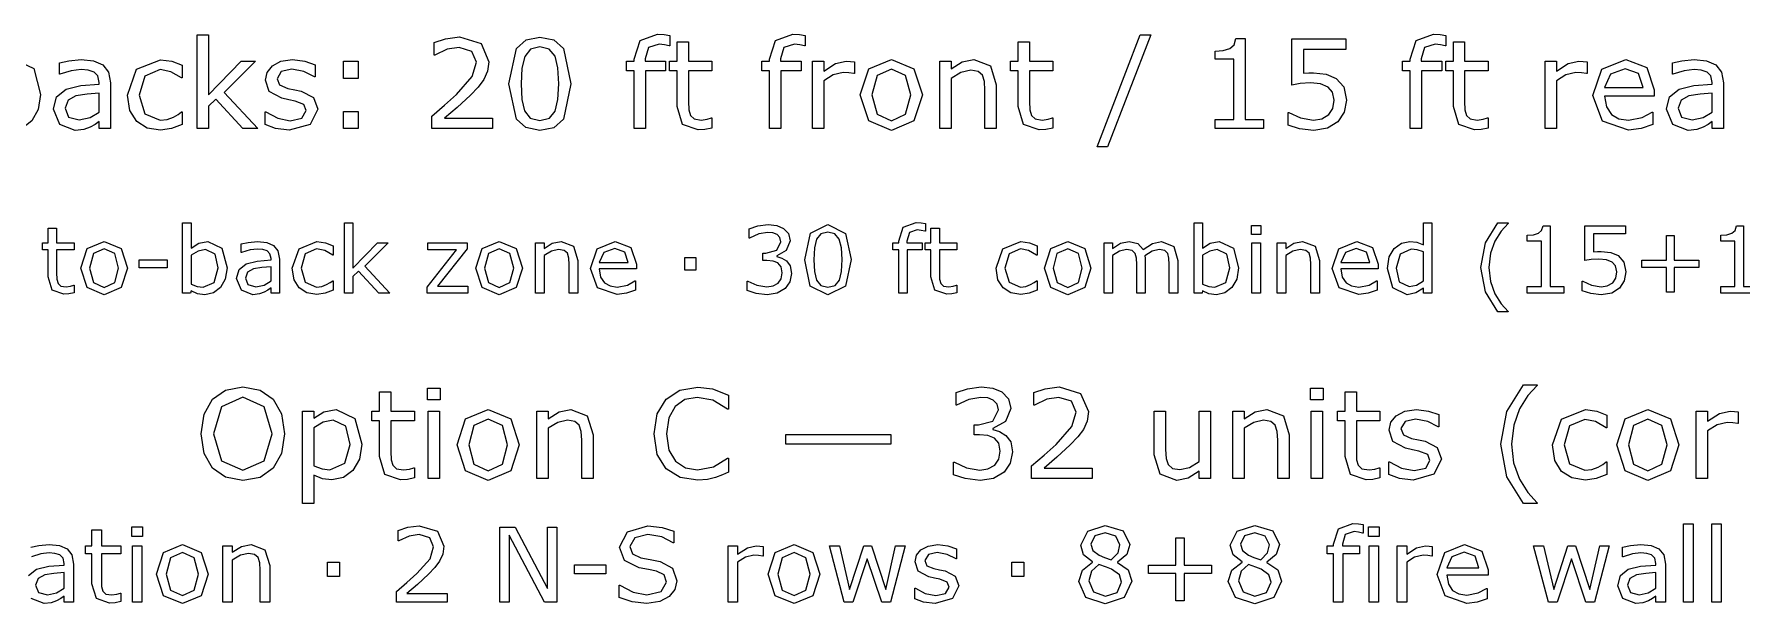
# Model space of a CAD drawing. Header units: inches. Extents: x -33163 to 19162, y -8858 to 30669.
# Drawn here: x 7212 to 8765, y 30000 to 30518 of the extents above; entities that cross this region are included whole.
import ezdxf

# ---------------------------------------------------------------- set-up
doc = ezdxf.new("R2010")
doc.units = ezdxf.units.IN
doc.layers.add('Layer 1', color=7, linetype='Continuous')
doc.layers.add('SOLID-2', color=253, linetype='Continuous')

# ---------------------------------------------------------------- blocks, each defined once
blk = doc.blocks.new('A$C0f725650')
at = {"layer": 'Layer 1', "color": 7}
for points in [[(112.306181, 290.861983), (112.24417, 290.47131), (112.07984, 290.179855), (111.837993, 289.99537), (111.54809, 289.934909), (111.29074, 289.970566), (111.0737, 290.063583), (111.055097, 289.982968), (110.782246, 289.982968), (110.782246, 292.395221), (111.0737, 292.395221), (111.0737, 291.533259), (111.33415, 291.69759), (111.644207, 291.762702), (112.127899, 291.527058), (112.306181, 290.861983), (112.306181, 290.861983)], [(117.89343, 289.982968), (117.508959, 289.982968), (116.814429, 290.74106), (116.625292, 290.561227), (116.625292, 289.982968), (116.333838, 289.982968), (116.333838, 292.395221), (116.625292, 292.395221), (116.625292, 290.84803), (117.4671, 291.714643), (117.834521, 291.714643), (117.029919, 290.914693), (117.89343, 289.982968)], [(123.938014, 289.982968), (122.375321, 289.982968), (122.375321, 290.306979), (122.700882, 290.586031), (123.00629, 290.863533), (123.414018, 291.320869), (123.524087, 291.688288), (123.404715, 291.968891), (123.074502, 292.07121), (122.769097, 292.021601), (122.448187, 291.869672), (122.432682, 291.869672), (122.432682, 292.195233), (122.725687, 292.294452), (123.082255, 292.33941), (123.63881, 292.167328), (123.840346, 291.703791), (123.806241, 291.457295), (123.708573, 291.241804), (123.565944, 291.052669), (123.369057, 290.84648), (123.026444, 290.530221), (122.696233, 290.248068), (123.938014, 290.248068), (123.938014, 289.982968)], [(125.953393, 291.137935), (125.758057, 290.224813), (125.510398, 290.007385), (125.154993, 289.934909), (124.795326, 290.008548), (124.54728, 290.229464), (124.356595, 291.134834), (124.550381, 292.043305), (124.798427, 292.264221), (125.154993, 292.33786), (125.514274, 292.263059), (125.761158, 292.038654), (125.953393, 291.137935), (125.953393, 291.137935)], [(128.497422, 292.113068), (128.481917, 292.113068), (128.356344, 292.140973), (128.219919, 292.156476), (127.947068, 292.07276), (127.863351, 291.773554), (127.863351, 291.714643), (128.388901, 291.714643), (128.388901, 291.469697), (127.872654, 291.469697), (127.872654, 289.982968), (127.5812, 289.982968), (127.5812, 291.469697), (127.384313, 291.469697), (127.384313, 291.714643), (127.5812, 291.714643), (127.5812, 291.772004), (127.734677, 292.244843), (128.178062, 292.410724), (128.353243, 292.401422), (128.497422, 292.379718), (128.497422, 292.113068)], [(129.581075, 289.998471), (129.40124, 289.962814), (129.229158, 289.948863), (128.826082, 290.091489), (128.688107, 290.548825), (128.688107, 291.469697), (128.49122, 291.469697), (128.49122, 291.714643), (128.688107, 291.714643), (128.688107, 292.212286), (128.979561, 292.212286), (128.979561, 291.714643), (129.581075, 291.714643), (129.581075, 291.469697), (128.979561, 291.469697), (128.979561, 290.680599), (128.985752, 290.466659), (129.02916, 290.324032), (129.122177, 290.232565), (129.305112, 290.20466), (129.45394, 290.224813), (129.565562, 290.26047), (129.581067, 290.26047), (129.581075, 289.998471)], [(131.980924, 292.113068), (131.96542, 292.113068), (131.839846, 292.140973), (131.703419, 292.156476), (131.430568, 292.07276), (131.346854, 291.773554), (131.346854, 291.714643), (131.872403, 291.714643), (131.872403, 291.469697), (131.356154, 291.469697), (131.356154, 289.982968), (131.0647, 289.982968), (131.0647, 291.469697), (130.867813, 291.469697), (130.867813, 291.714643), (131.0647, 291.714643), (131.0647, 291.772004), (131.218179, 292.244843), (131.661562, 292.410724), (131.836745, 292.401422), (131.980922, 292.379718), (131.980924, 292.113068)], [(138.355721, 289.99847), (138.175887, 289.962813), (138.003805, 289.948862), (137.600731, 290.091488), (137.462753, 290.548824), (137.462753, 291.469697), (137.265867, 291.469697), (137.265867, 291.714643), (137.462753, 291.714643), (137.462753, 292.212286), (137.754208, 292.212286), (137.754208, 291.714643), (138.355721, 291.714643), (138.355721, 291.469697), (137.754208, 291.469697), (137.754208, 290.680599), (137.760399, 290.466659), (137.803806, 290.324032), (137.896826, 290.232565), (138.079758, 290.20466), (138.228586, 290.224813), (138.340209, 290.26047), (138.355713, 290.26047), (138.355721, 289.99847)], [(140.870294, 292.395221), (139.758736, 289.51168), (139.490533, 289.51168), (140.597443, 292.395221), (140.870294, 292.395221)], [(143.77554, 289.982968), (142.526004, 289.982968), (142.526004, 290.218612), (143.006595, 290.218612), (143.006595, 291.765803), (142.526004, 291.765803), (142.526004, 291.976642), (142.735295, 291.992145), (142.904276, 292.040204), (143.015896, 292.137873), (143.063954, 292.299103), (143.304251, 292.299103), (143.304251, 290.218612), (143.77554, 290.218612), (143.77554, 289.982968)], [(145.90719, 290.716256), (145.848278, 290.407748), (145.687049, 290.159701), (145.420397, 289.99227), (145.063831, 289.934909), (144.699511, 289.975217), (144.403406, 290.069784), (144.403406, 290.396896), (144.425102, 290.396896), (144.722758, 290.25892), (145.057619, 290.203109), (145.270008, 290.234115), (145.454494, 290.342636), (145.556813, 290.502316), (145.592468, 290.717806), (145.550611, 290.919344), (145.437441, 291.051119), (145.240554, 291.133284), (144.983205, 291.158089), (144.719657, 291.139485), (144.502614, 291.102278), (144.502614, 292.291351), (145.891675, 292.291351), (145.891675, 292.02005), (144.80182, 292.02005), (144.80182, 291.406135), (144.938247, 291.415437), (145.05917, 291.418537), (145.387832, 291.385981), (145.646729, 291.27436), (145.838967, 291.054219), (145.907179, 290.716256), (145.90719, 290.716256)], [(148.466721, 292.113068), (148.451216, 292.113068), (148.325642, 292.140973), (148.189218, 292.156476), (147.916367, 292.07276), (147.83265, 291.773554), (147.83265, 291.714643), (148.358199, 291.714643), (148.358199, 291.469697), (147.841953, 291.469697), (147.841953, 289.982968), (147.550499, 289.982968), (147.550499, 291.469697), (147.353609, 291.469697), (147.353609, 291.714643), (147.550499, 291.714643), (147.550499, 291.772004), (147.703976, 292.244843), (148.147358, 292.410724), (148.322542, 292.401422), (148.466721, 292.379718), (148.466721, 292.113068)], [(149.550373, 289.998471), (149.370539, 289.962814), (149.198457, 289.948863), (148.79538, 290.091489), (148.657406, 290.548825), (148.657406, 291.469697), (148.460519, 291.469697), (148.460519, 291.714643), (148.657406, 291.714643), (148.657406, 292.212286), (148.94886, 292.212286), (148.94886, 291.714643), (149.550373, 291.714643), (149.550373, 291.469697), (148.94886, 291.469697), (148.94886, 290.680599), (148.955051, 290.466659), (148.998458, 290.324032), (149.091475, 290.232565), (149.274411, 290.20466), (149.423239, 290.224813), (149.534861, 290.26047), (149.550365, 290.26047), (149.550373, 289.998471)], [(125.545668, 290.434103), (125.618531, 290.728658), (125.638693, 291.137935), (125.618531, 291.547212), (125.544117, 291.841767), (125.39529, 292.021601), (125.154993, 292.082062), (124.913148, 292.021601), (124.762769, 291.838666), (124.689906, 291.53946), (124.671306, 291.134834), (124.688371, 290.730208), (124.761235, 290.438753), (124.905411, 290.254269), (125.155008, 290.190707), (125.396856, 290.251168), (125.545684, 290.434103), (125.545668, 290.434103)], [(114.10607, 289.982968), (113.816166, 289.982968), (113.816166, 290.167453), (113.710746, 290.093039), (113.583622, 290.018625), (113.416191, 289.959714), (113.1945, 289.934909), (112.797625, 290.089938), (112.634843, 290.485262), (112.71856, 290.803072), (112.960404, 290.995308), (113.340227, 291.089876), (113.816166, 291.127083), (113.816166, 291.172041), (113.780509, 291.336372), (113.68129, 291.438691), (113.532462, 291.48675), (113.351077, 291.499153), (113.095281, 291.468147), (112.803824, 291.38133), (112.78832, 291.38133), (112.78832, 291.677436), (113.034816, 291.728596), (113.352625, 291.756501), (113.670434, 291.725495), (113.90608, 291.623176), (114.054908, 291.438691), (114.106067, 291.158089), (114.10607, 289.982968)], [(115.947816, 290.091488), (115.670314, 289.982968), (115.392811, 289.944211), (115.048647, 289.998471), (114.780447, 290.165902), (114.605264, 290.448055), (114.543251, 290.84648), (114.775796, 291.513105), (115.392811, 291.754951), (115.684265, 291.713093), (115.947816, 291.610774), (115.947816, 291.286763), (115.932312, 291.286763), (115.65636, 291.446443), (115.380408, 291.502253), (114.988184, 291.334822), (114.845558, 290.84648), (114.985084, 290.36434), (115.380408, 290.196908), (115.560242, 290.220162), (115.724574, 290.280624), (115.843946, 290.348837), (115.932312, 290.412399), (115.947816, 290.412399), (115.947816, 290.091488)], [(119.437521, 290.482162), (119.240634, 290.093039), (118.705782, 289.94111), (118.352318, 289.986069), (118.084115, 290.086837), (118.084115, 290.413949), (118.09962, 290.413949), (118.406576, 290.248068), (118.730587, 290.187606), (119.031343, 290.249618), (119.139865, 290.444955), (119.080953, 290.599984), (118.85461, 290.689901), (118.691831, 290.722457), (118.510446, 290.762764), (118.186435, 290.939497), (118.091867, 291.227852), (118.135275, 291.42939), (118.270151, 291.598371), (118.490292, 291.713093), (118.791049, 291.756501), (119.104207, 291.717744), (119.369309, 291.626276), (119.369309, 291.314668), (119.353804, 291.314668), (119.082503, 291.452644), (118.769345, 291.510005), (118.499595, 291.447993), (118.389523, 291.266609), (118.456185, 291.105379), (118.667026, 291.017012), (118.84686, 290.979805), (119.014291, 290.945699), (119.327449, 290.786019), (119.437521, 290.482162), (119.437521, 290.482162)], [(120.474665, 291.27281), (120.104145, 291.27281), (120.104145, 291.714643), (120.474665, 291.714643), (120.474665, 291.27281)], [(133.245962, 291.396833), (133.230457, 291.396833), (133.103333, 291.418537), (132.959157, 291.426289), (132.698706, 291.365828), (132.456862, 291.212349), (132.456862, 289.982968), (132.165408, 289.982968), (132.165408, 291.714643), (132.456862, 291.714643), (132.456862, 291.458845), (132.76227, 291.655732), (133.033571, 291.714643), (133.14364, 291.709992), (133.245959, 291.69604), (133.245962, 291.396833)], [(134.996242, 290.84803), (134.779199, 290.179855), (134.197842, 289.934909), (133.61338, 290.179855), (133.397891, 290.84803), (133.61338, 291.516206), (134.197842, 291.762702), (134.779199, 291.516206), (134.996242, 290.84803), (134.996242, 290.84803)], [(134.695485, 290.84803), (134.56371, 291.347224), (134.197842, 291.511555), (133.828873, 291.347224), (133.698648, 290.84803), (133.830423, 290.353488), (134.197842, 290.186056), (134.562159, 290.351937), (134.695485, 290.84803), (134.695485, 290.84803)], [(136.895347, 289.982968), (136.603893, 289.982968), (136.603893, 290.968953), (136.58995, 291.192195), (136.538779, 291.356526), (136.42716, 291.452644), (136.238025, 291.4852), (135.988428, 291.426289), (135.738831, 291.275911), (135.738831, 289.982968), (135.447374, 289.982968), (135.447374, 291.714643), (135.738831, 291.714643), (135.738831, 291.522407), (136.020982, 291.69914), (136.320189, 291.762702), (136.74807, 291.59372), (136.895347, 291.106929), (136.895347, 289.982968)], [(152.099051, 291.396833), (152.083547, 291.396833), (151.956422, 291.418537), (151.812246, 291.426289), (151.551796, 291.365828), (151.309951, 291.212349), (151.309951, 289.982968), (151.018497, 289.982968), (151.018497, 291.714643), (151.309951, 291.714643), (151.309951, 291.458845), (151.615359, 291.655732), (151.88666, 291.714643), (151.996729, 291.709992), (152.099048, 291.69604), (152.099051, 291.396833)], [(153.822976, 290.818575), (152.547085, 290.818575), (152.595144, 290.539523), (152.72692, 290.345736), (152.917605, 290.234115), (153.16255, 290.196908), (153.517568, 290.266671), (153.773367, 290.406197), (153.788871, 290.406197), (153.788871, 290.088388), (153.488115, 289.984518), (153.165654, 289.94266), (152.492827, 290.175204), (152.250983, 290.838729), (152.481977, 291.513105), (153.09279, 291.762702), (153.632291, 291.558064), (153.822979, 290.976704), (153.822976, 290.818575)], [(153.539272, 291.041817), (153.423001, 291.396833), (153.077286, 291.522407), (152.703666, 291.384431), (152.547085, 291.041817), (153.539272, 291.041817)], [(155.610462, 289.982968), (155.320556, 289.982968), (155.320556, 290.167453), (155.215138, 290.093039), (155.088014, 290.018625), (154.92058, 289.959714), (154.698889, 289.934909), (154.302014, 290.089938), (154.139235, 290.485262), (154.222951, 290.803072), (154.464796, 290.995308), (154.844616, 291.089876), (155.320556, 291.127083), (155.320556, 291.172041), (155.2849, 291.336372), (155.185682, 291.438691), (155.036854, 291.48675), (154.855469, 291.499153), (154.59967, 291.468147), (154.308216, 291.38133), (154.292711, 291.38133), (154.292711, 291.677436), (154.539208, 291.728596), (154.857017, 291.756501), (155.174826, 291.725495), (155.410471, 291.623176), (155.559299, 291.438691), (155.610459, 291.158089), (155.610462, 289.982968)], [(113.816166, 290.409298), (113.816166, 290.891439), (113.501456, 290.868184), (113.216203, 290.823226), (113.013115, 290.711605), (112.9356, 290.505416), (113.025516, 290.280624), (113.299917, 290.20621), (113.580521, 290.265121), (113.816166, 290.409298), (113.816166, 290.409298)], [(155.320556, 290.409298), (155.320556, 290.891439), (155.005847, 290.868184), (154.720592, 290.823226), (154.517506, 290.711605), (154.439992, 290.505416), (154.529907, 290.280624), (154.804309, 290.20621), (155.084913, 290.265121), (155.320556, 290.409298), (155.320556, 290.409298)], [(120.474665, 289.982968), (120.104145, 289.982968), (120.104145, 290.424801), (120.474665, 290.424801), (120.474665, 289.982968)], [(113.169436, 285.761267), (113.034559, 285.734525), (112.905498, 285.72406), (112.603191, 285.83103), (112.49971, 286.174032), (112.49971, 286.864687), (112.352043, 286.864687), (112.352043, 287.048396), (112.49971, 287.048396), (112.49971, 287.421629), (112.7183, 287.421629), (112.7183, 287.048396), (113.169436, 287.048396), (113.169436, 286.864687), (112.7183, 286.864687), (112.7183, 286.272863), (112.722957, 286.112408), (112.755514, 286.005438), (112.825277, 285.936838), (112.962476, 285.91591), (113.074098, 285.931025), (113.157812, 285.957768), (113.169428, 285.957768), (113.169436, 285.761267)], [(117.102912, 286.408901), (117.056403, 286.115896), (116.933155, 285.897305), (116.75177, 285.758941), (116.534341, 285.713596), (116.341331, 285.740338), (116.178551, 285.810101), (116.164597, 285.74964), (115.959958, 285.74964), (115.959958, 287.55883), (116.178551, 287.55883), (116.178551, 286.912358), (116.373888, 287.035607), (116.60643, 287.084441), (116.969199, 286.907707), (117.102912, 286.408901), (117.102912, 286.408901)], [(121.293348, 285.74964), (121.004995, 285.74964), (120.484097, 286.318209), (120.342244, 286.183334), (120.342244, 285.74964), (120.123653, 285.74964), (120.123653, 287.55883), (120.342244, 287.55883), (120.342244, 286.398437), (120.9736, 287.048396), (121.249165, 287.048396), (120.645715, 286.448434), (121.293348, 285.74964)], [(131.500852, 286.583309), (131.592707, 286.457736), (131.628751, 286.262399), (131.58573, 286.04497), (131.464808, 285.872888), (131.259007, 285.751965), (131.000883, 285.713596), (130.717178, 285.748477), (130.488123, 285.822891), (130.488123, 286.065899), (130.505559, 286.065899), (130.738104, 285.957767), (130.996226, 285.914746), (131.152031, 285.939164), (131.285743, 286.011253), (131.364809, 286.124036), (131.39155, 286.279841), (131.361321, 286.433319), (131.27993, 286.529825), (131.153192, 286.578659), (130.992739, 286.592611), (130.888093, 286.592611), (130.888093, 286.785622), (130.969484, 286.785622), (131.250861, 286.858873), (131.35667, 287.075139), (131.329926, 287.184434), (131.255512, 287.262336), (131.148544, 287.304194), (131.01948, 287.315823), (130.784612, 287.27629), (130.549742, 287.164669), (130.538127, 287.164669), (130.538127, 287.407677), (130.757879, 287.482091), (131.025306, 287.516973), (131.248548, 287.493719), (131.422956, 287.419305), (131.549691, 287.284429), (131.592712, 287.099557), (131.490393, 286.847247), (131.250871, 286.712372), (131.250871, 286.696095), (131.378771, 286.656563), (131.500857, 286.583311), (131.500852, 286.583309)], [(133.164701, 286.615865), (133.018198, 285.931024), (132.565902, 285.713596), (132.110115, 285.934512), (131.967103, 286.61354), (132.112441, 287.294893), (132.565902, 287.515809), (133.020524, 287.291404), (133.164701, 286.615865), (133.164701, 286.615865)], [(135.072722, 287.347215), (135.061107, 287.347215), (134.966929, 287.368143), (134.864609, 287.379772), (134.65997, 287.316985), (134.597185, 287.09258), (134.597185, 287.048397), (134.991345, 287.048397), (134.991345, 286.864687), (134.604159, 286.864687), (134.604159, 285.74964), (134.385569, 285.74964), (134.385569, 286.864687), (134.237905, 286.864687), (134.237905, 287.048396), (134.385569, 287.048396), (134.385569, 287.091417), (134.500678, 287.446046), (134.833216, 287.570457), (134.964603, 287.56348), (135.072736, 287.547203), (135.072722, 287.347215)], [(135.885463, 285.761267), (135.750587, 285.734525), (135.621526, 285.72406), (135.319218, 285.83103), (135.215737, 286.174032), (135.215737, 286.864687), (135.068071, 286.864687), (135.068071, 287.048396), (135.215737, 287.048396), (135.215737, 287.421629), (135.434328, 287.421629), (135.434328, 287.048396), (135.885463, 287.048396), (135.885463, 286.864687), (135.434328, 286.864687), (135.434328, 286.272863), (135.438985, 286.112408), (135.471539, 286.005438), (135.541304, 285.936838), (135.678504, 285.91591), (135.790123, 285.931025), (135.87384, 285.957768), (135.885455, 285.957768), (135.885463, 285.761267)], [(143.131524, 286.408901), (143.085013, 286.115896), (142.961765, 285.897305), (142.780382, 285.758942), (142.562953, 285.713596), (142.369943, 285.740338), (142.207161, 285.810101), (142.193209, 285.74964), (141.98857, 285.74964), (141.98857, 287.55883), (142.207161, 287.55883), (142.207161, 286.912358), (142.402497, 287.035607), (142.635042, 287.084441), (142.997809, 286.907707), (143.131524, 286.408901), (143.131524, 286.408901)], [(143.707068, 287.265825), (143.460572, 287.265825), (143.460572, 287.492555), (143.707068, 287.492555), (143.707068, 287.265825)], [(148.10447, 285.74964), (147.885876, 285.74964), (147.885876, 285.885678), (147.689379, 285.758942), (147.467298, 285.713596), (147.097554, 285.892654), (146.961516, 286.389135), (147.008024, 286.683303), (147.135924, 286.903057), (147.319634, 287.037932), (147.538225, 287.084441), (147.71961, 287.062348), (147.885876, 286.996073), (147.885876, 287.558829), (148.10447, 287.558829), (148.10447, 285.74964)], [(150.067136, 285.2706), (149.800875, 285.2706), (149.481127, 285.785684), (149.367181, 286.414715), (149.481127, 287.043745), (149.800875, 287.55883), (150.067136, 287.55883), (150.067136, 287.547201), (149.886915, 287.350702), (149.728787, 287.092579), (149.614839, 286.777482), (149.571818, 286.414714), (149.613677, 286.050783), (149.728787, 285.736849), (149.888079, 285.478726), (150.067136, 285.282226), (150.067136, 285.2706)], [(151.498442, 285.74964), (150.561292, 285.74964), (150.561292, 285.926373), (150.921733, 285.926373), (150.921733, 287.086766), (150.561292, 287.086766), (150.561292, 287.244896), (150.718259, 287.256524), (150.844996, 287.292568), (150.928711, 287.365819), (150.964755, 287.486742), (151.144975, 287.486742), (151.144975, 285.926374), (151.498442, 285.926374), (151.498442, 285.74964)], [(153.09718, 286.299606), (153.052997, 286.068225), (152.932075, 285.88219), (152.732087, 285.756616), (152.464662, 285.713596), (152.191422, 285.743826), (151.969345, 285.814752), (151.969345, 286.060086), (151.985616, 286.060086), (152.208858, 285.956604), (152.460006, 285.914746), (152.619298, 285.938), (152.757662, 286.01939), (152.834401, 286.13915), (152.861143, 286.300768), (152.82975, 286.451922), (152.744872, 286.550753), (152.597205, 286.612377), (152.404195, 286.630979), (152.206533, 286.617028), (152.043753, 286.589123), (152.043753, 287.480928), (153.085549, 287.480928), (153.085549, 287.277452), (152.268157, 287.277452), (152.268157, 286.817016), (152.370476, 286.823993), (152.461167, 286.826321), (152.707663, 286.801903), (152.901838, 286.718187), (153.046015, 286.553081), (153.097175, 286.299608), (153.09718, 286.299606)], [(156.474878, 285.74964), (155.537725, 285.74964), (155.537725, 285.926373), (155.898169, 285.926373), (155.898169, 287.086766), (155.537725, 287.086766), (155.537725, 287.244896), (155.694694, 287.256524), (155.82143, 287.292568), (155.905146, 287.365819), (155.94119, 287.486742), (156.121411, 287.486742), (156.121411, 285.926374), (156.474878, 285.926374), (156.474878, 285.74964)], [(114.54028, 286.398437), (114.3775, 285.897305), (113.941481, 285.713596), (113.503136, 285.897305), (113.341518, 286.398437), (113.503136, 286.899568), (113.941481, 287.084441), (114.3775, 286.899568), (114.54028, 286.398437), (114.54028, 286.398437)], [(118.452827, 285.74964), (118.235398, 285.74964), (118.235398, 285.888003), (118.156333, 285.832193), (118.060991, 285.776382), (117.935417, 285.732199), (117.769148, 285.713596), (117.471492, 285.829868), (117.349408, 286.126361), (117.412193, 286.364718), (117.593578, 286.508896), (117.878444, 286.579821), (118.235398, 286.607727), (118.235398, 286.641445), (118.208657, 286.764694), (118.134243, 286.841433), (118.022621, 286.877477), (117.886583, 286.88678), (117.694734, 286.863526), (117.476143, 286.798413), (117.464528, 286.798413), (117.464528, 287.020493), (117.6494, 287.058862), (117.887757, 287.079791), (118.126115, 287.056537), (118.302846, 286.979797), (118.414468, 286.841434), (118.452838, 286.630982), (118.452827, 285.74964)], [(119.834136, 285.83103), (119.62601, 285.74964), (119.417883, 285.720572), (119.159759, 285.761267), (118.95861, 285.886841), (118.827223, 286.098455), (118.780715, 286.397274), (118.955122, 286.897243), (119.417883, 287.078627), (119.636474, 287.047234), (119.834136, 286.970494), (119.834136, 286.727486), (119.822521, 286.727486), (119.615556, 286.847246), (119.408591, 286.889104), (119.114425, 286.76353), (119.007454, 286.397274), (119.112099, 286.035669), (119.408591, 285.910095), (119.543468, 285.927536), (119.666716, 285.972882), (119.756245, 286.024042), (119.822521, 286.071713), (119.834136, 286.071713), (119.834136, 285.83103)], [(123.302525, 285.74964), (122.253753, 285.74964), (122.253753, 285.911258), (123.010682, 286.86585), (122.270032, 286.86585), (122.270032, 287.048396), (123.282758, 287.048396), (123.282758, 286.892592), (122.522341, 285.934512), (123.302525, 285.934512), (123.302525, 285.74964)], [(124.704762, 286.398437), (124.541983, 285.897305), (124.105963, 285.713596), (123.667618, 285.897305), (123.506, 286.398437), (123.667618, 286.899568), (124.105963, 287.084441), (124.541983, 286.899568), (124.704762, 286.398437), (124.704762, 286.398437)], [(126.129092, 285.74964), (125.910501, 285.74964), (125.910501, 286.489129), (125.900024, 286.65656), (125.861654, 286.779808), (125.77794, 286.851897), (125.636087, 286.876315), (125.448889, 286.832132), (125.261691, 286.719348), (125.261691, 285.74964), (125.0431, 285.74964), (125.0431, 287.048396), (125.261691, 287.048396), (125.261691, 286.904219), (125.473307, 287.036769), (125.697711, 287.084441), (126.018621, 286.957704), (126.129079, 286.592611), (126.129092, 285.74964)], [(127.637138, 286.376345), (126.680221, 286.376345), (126.716265, 286.167056), (126.815097, 286.021716), (126.958113, 285.938), (127.14182, 285.910095), (127.408084, 285.962417), (127.599933, 286.067062), (127.611548, 286.067062), (127.611548, 285.828705), (127.38598, 285.750803), (127.144136, 285.719409), (126.639515, 285.893817), (126.458133, 286.39146), (126.631376, 286.897243), (127.089489, 287.084441), (127.494113, 286.930962), (127.637128, 286.494943), (127.637138, 286.376345)], [(132.858906, 286.087991), (132.913553, 286.308908), (132.928661, 286.615865), (132.913553, 286.922823), (132.857745, 287.143739), (132.746122, 287.278615), (132.565902, 287.32396), (132.384517, 287.278615), (132.271733, 287.141414), (132.217086, 286.917009), (132.203142, 286.61354), (132.215922, 286.31007), (132.270569, 286.091479), (132.378701, 285.953116), (132.565899, 285.905444), (132.747284, 285.95079), (132.858903, 286.087991), (132.858906, 286.087991)], [(137.946962, 285.83103), (137.738835, 285.74964), (137.530709, 285.720572), (137.272584, 285.761267), (137.071435, 285.886841), (136.940049, 286.098455), (136.893538, 286.397274), (137.067945, 286.897243), (137.530709, 287.078627), (137.749299, 287.047234), (137.946962, 286.970494), (137.946962, 286.727486), (137.935346, 286.727486), (137.728384, 286.847246), (137.521419, 286.889104), (137.227253, 286.76353), (137.120283, 286.397274), (137.224928, 286.035669), (137.521419, 285.910095), (137.656296, 285.927536), (137.779544, 285.972882), (137.869074, 286.024042), (137.935346, 286.071713), (137.946962, 286.071713), (137.946962, 285.83103)], [(139.334086, 286.398437), (139.171303, 285.897305), (138.735284, 285.713596), (138.296939, 285.897305), (138.135321, 286.398437), (138.296939, 286.899568), (138.735284, 287.084441), (139.171303, 286.899568), (139.334086, 286.398437), (139.334086, 286.398437)], [(141.567666, 285.74964), (141.349076, 285.74964), (141.349076, 286.489129), (141.340926, 286.650747), (141.309531, 286.775158), (141.232794, 286.850734), (141.088615, 286.876314), (140.904907, 286.829805), (140.721196, 286.713533), (140.727017, 286.650747), (140.729398, 286.580984), (140.729398, 285.74964), (140.510808, 285.74964), (140.510808, 286.489129), (140.502659, 286.651909), (140.471266, 286.77632), (140.394526, 286.850734), (140.25035, 286.876314), (140.070126, 286.832131), (139.89107, 286.719347), (139.89107, 285.74964), (139.672477, 285.74964), (139.672477, 287.048396), (139.89107, 287.048396), (139.89107, 286.904219), (140.094545, 287.036769), (140.311974, 287.084441), (140.536377, 287.02863), (140.674741, 286.873989), (140.916586, 287.034444), (141.150292, 287.084441), (141.465389, 286.954216), (141.567708, 286.592611), (141.567666, 285.74964)], [(143.693114, 285.74964), (143.474524, 285.74964), (143.474524, 287.048396), (143.693114, 287.048396), (143.693114, 285.74964)], [(145.211625, 285.74964), (144.993034, 285.74964), (144.993034, 286.489129), (144.982557, 286.65656), (144.944187, 286.779808), (144.86047, 286.851897), (144.718619, 286.876315), (144.531422, 286.832132), (144.344224, 286.719348), (144.344224, 285.74964), (144.125633, 285.74964), (144.125633, 287.048396), (144.344224, 287.048396), (144.344224, 286.904219), (144.55584, 287.036769), (144.780243, 287.084441), (145.101154, 286.957704), (145.211612, 286.592611), (145.211625, 285.74964)], [(146.719671, 286.376345), (145.762754, 286.376345), (145.798798, 286.167056), (145.897628, 286.021716), (146.040643, 285.938), (146.224353, 285.910095), (146.490616, 285.962417), (146.682463, 286.067062), (146.694078, 286.067062), (146.694078, 285.828705), (146.468511, 285.750803), (146.226666, 285.719409), (145.722045, 285.893817), (145.54066, 286.39146), (145.713907, 286.897243), (146.172016, 287.084441), (146.576643, 286.930962), (146.719658, 286.494943), (146.719671, 286.376345)], [(154.970319, 286.414715), (154.336637, 286.414715), (154.336637, 285.781033), (154.143627, 285.781033), (154.143627, 286.414715), (153.509945, 286.414715), (153.509945, 286.60075), (154.143627, 286.60075), (154.143627, 287.234431), (154.336637, 287.234431), (154.336637, 286.60075), (154.970319, 286.60075), (154.970319, 286.414715)], [(114.314712, 286.398437), (114.215883, 286.772832), (113.941481, 286.89608), (113.664754, 286.772832), (113.567085, 286.398437), (113.665915, 286.02753), (113.941481, 285.901956), (114.214718, 286.026367), (114.314712, 286.398437), (114.314712, 286.398437)], [(115.56696, 286.401924), (114.841426, 286.401924), (114.841426, 286.612376), (115.56696, 286.612376), (115.56696, 286.401924)], [(116.877344, 286.403088), (116.800604, 286.755392), (116.552947, 286.876314), (116.359934, 286.834456), (116.178551, 286.728649), (116.178551, 285.984509), (116.337843, 285.926374), (116.490159, 285.910096), (116.773863, 286.028694), (116.877344, 286.403089), (116.877344, 286.403088)], [(124.479195, 286.398437), (124.380365, 286.772832), (124.105963, 286.89608), (123.829236, 286.772832), (123.731568, 286.398437), (123.8304, 286.02753), (124.105963, 285.901956), (124.379203, 286.026367), (124.479195, 286.398437), (124.479195, 286.398437)], [(127.424361, 286.543777), (127.337157, 286.810039), (127.077871, 286.904219), (126.797656, 286.800737), (126.680221, 286.543777), (127.424361, 286.543777)], [(129.162626, 286.343789), (128.884734, 286.343789), (128.884734, 286.672838), (129.162626, 286.672838), (129.162626, 286.343789)], [(139.108518, 286.398437), (139.009686, 286.772832), (138.735284, 286.89608), (138.458557, 286.772832), (138.360888, 286.398437), (138.459721, 286.02753), (138.735284, 285.901956), (139.008524, 286.026367), (139.108518, 286.398437), (139.108518, 286.398437)], [(142.905956, 286.403088), (142.829216, 286.755392), (142.581556, 286.876315), (142.388545, 286.834457), (142.207161, 286.728649), (142.207161, 285.98451), (142.366453, 285.926374), (142.518771, 285.910097), (142.802472, 286.028694), (142.905956, 286.403089), (142.905956, 286.403088)], [(146.506894, 286.543777), (146.41969, 286.810039), (146.160404, 286.904219), (145.880189, 286.800737), (145.762754, 286.543777), (146.506894, 286.543777)], [(147.885876, 286.069387), (147.885876, 286.81469), (147.727748, 286.869338), (147.575431, 286.884453), (147.289403, 286.756554), (147.187084, 286.393786), (147.266149, 286.041482), (147.519622, 285.921723), (147.707981, 285.962418), (147.885876, 286.069388), (147.885876, 286.069387)], [(118.235398, 286.069387), (118.235398, 286.430993), (117.999367, 286.413552), (117.785427, 286.379833), (117.63311, 286.296117), (117.574975, 286.141476), (117.642412, 285.972881), (117.848213, 285.917071), (118.058665, 285.961254), (118.235398, 286.069387), (118.235398, 286.069387)], [(118.290564, 283.030429), (118.506054, 282.650608), (118.582018, 282.140563), (118.504503, 281.628966), (118.290564, 281.253796), (117.952599, 281.018152), (117.509216, 280.939087), (117.065833, 281.019702), (116.727871, 281.253796), (116.512378, 281.630517), (116.437964, 282.140563), (116.512378, 282.645957), (116.729421, 283.030429), (117.067383, 283.262973), (117.509216, 283.343588), (117.954149, 283.261423), (118.290564, 283.030429), (118.290564, 283.030429)], [(118.262658, 282.140563), (118.06112, 282.833543), (117.510766, 283.078489), (116.957314, 282.833543), (116.757327, 282.140563), (116.961963, 281.444482), (117.510766, 281.204187), (118.058019, 281.444482), (118.262658, 282.140563), (118.262658, 282.140563)], [(121.922894, 281.002648), (121.743063, 280.966991), (121.57098, 280.95304), (121.167904, 281.095667), (121.029927, 281.553003), (121.029927, 282.473875), (120.83304, 282.473875), (120.83304, 282.718821), (121.029927, 282.718821), (121.029927, 283.216465), (121.321383, 283.216465), (121.321383, 282.718821), (121.922894, 282.718821), (121.922894, 282.473875), (121.321383, 282.473875), (121.321383, 281.684777), (121.327575, 281.470837), (121.370985, 281.32821), (121.464002, 281.236743), (121.646934, 281.208838), (121.795762, 281.228991), (121.907384, 281.264648), (121.922889, 281.264648), (121.922894, 281.002648)], [(122.587971, 283.008725), (122.259309, 283.008725), (122.259309, 283.311031), (122.587971, 283.311031), (122.587971, 283.008725)], [(130.004564, 281.154578), (129.849534, 281.084814), (129.669699, 281.016601), (129.46351, 280.966992), (129.220115, 280.945288), (128.76278, 281.015052), (128.406212, 281.236743), (128.173668, 281.610363), (128.089954, 282.139013), (128.170567, 282.649058), (128.403111, 283.02888), (128.758129, 283.258323), (129.221665, 283.337388), (129.592184, 283.292429), (130.004564, 283.134299), (130.004564, 282.769981), (129.981307, 282.769981), (129.603038, 283.002525), (129.201512, 283.075388), (128.885253, 283.018027), (128.635656, 282.842845), (128.468223, 282.548289), (128.409313, 282.139013), (128.474424, 281.720434), (128.644956, 281.43518), (128.897654, 281.264648), (129.204613, 281.210388), (129.62009, 281.286352), (129.982857, 281.514245), (130.004553, 281.514245), (130.004564, 281.154578)], [(137.145204, 282.098705), (137.267676, 281.931273), (137.315735, 281.670824), (137.258374, 281.38092), (137.097145, 281.151477), (136.822743, 280.990247), (136.478579, 280.939087), (136.100307, 280.985596), (135.794899, 281.084814), (135.794899, 281.408825), (135.818156, 281.408825), (136.128215, 281.264648), (136.47238, 281.207287), (136.680117, 281.239843), (136.858401, 281.335961), (136.963821, 281.48634), (136.999479, 281.694079), (136.95917, 281.898717), (136.850651, 282.027391), (136.681667, 282.092503), (136.467728, 282.111106), (136.328203, 282.111106), (136.328203, 282.368454), (136.436722, 282.368454), (136.811893, 282.466123), (136.952968, 282.754477), (136.917313, 282.900204), (136.818094, 283.004074), (136.675468, 283.059884), (136.503386, 283.075386), (136.190226, 283.022676), (135.877068, 282.873848), (135.861563, 282.873848), (135.861563, 283.197859), (136.15457, 283.297078), (136.511136, 283.343586), (136.808792, 283.312581), (137.041336, 283.213362), (137.210317, 283.033528), (137.267679, 282.787032), (137.131252, 282.450619), (136.811893, 282.270785), (136.811893, 282.249081), (136.982424, 282.196372), (137.145206, 282.098703), (137.145204, 282.098705)], [(139.366769, 280.987146), (137.804076, 280.987146), (137.804076, 281.311157), (138.129638, 281.590209), (138.435046, 281.867711), (138.842771, 282.325047), (138.952843, 282.692466), (138.833471, 282.973069), (138.503258, 283.075388), (138.19785, 283.025779), (137.87694, 282.87385), (137.861435, 282.87385), (137.861435, 283.199411), (138.15444, 283.29863), (138.511007, 283.343588), (139.06756, 283.171506), (139.269099, 282.707969), (139.234991, 282.461473), (139.137323, 282.245982), (138.994697, 282.056847), (138.79781, 281.850658), (138.455196, 281.534399), (138.124984, 281.252246), (139.366767, 281.252246), (139.366769, 280.987146)], [(145.307486, 283.008725), (144.978824, 283.008725), (144.978824, 283.311032), (145.307486, 283.311032), (145.307486, 283.008725)], [(146.764759, 281.002648), (146.584924, 280.966991), (146.412842, 280.95304), (146.009766, 281.095666), (145.871791, 281.553002), (145.871791, 282.473875), (145.674904, 282.473875), (145.674904, 282.718821), (145.871791, 282.718821), (145.871791, 283.216464), (146.163245, 283.216464), (146.163245, 282.718821), (146.764759, 282.718821), (146.764759, 282.473875), (146.163245, 282.473875), (146.163245, 281.684777), (146.169437, 281.470837), (146.212844, 281.32821), (146.305861, 281.236743), (146.488796, 281.208838), (146.637624, 281.228991), (146.749244, 281.264648), (146.764748, 281.264648), (146.764759, 281.002648)], [(150.81412, 280.348425), (150.459102, 280.348425), (150.032772, 281.035204), (149.880843, 281.873912), (150.032772, 282.712619), (150.459102, 283.399398), (150.81412, 283.399398), (150.81412, 283.383896), (150.573823, 283.121897), (150.362984, 282.777732), (150.211056, 282.357603), (150.153694, 281.873913), (150.209505, 281.388671), (150.362984, 280.970093), (150.575373, 280.625928), (150.81412, 280.363929), (150.81412, 280.348425)], [(120.569491, 281.873913), (120.509029, 281.48789), (120.338497, 281.193335), (120.096652, 281.015051), (119.803648, 280.95304), (119.558702, 280.982495), (119.337011, 281.073962), (119.337011, 280.348426), (119.045554, 280.348426), (119.045554, 282.718821), (119.337011, 282.718821), (119.337011, 282.537437), (119.597458, 282.700217), (119.907518, 282.76688), (120.394308, 282.529686), (120.569491, 281.873913), (120.569491, 281.873913)], [(122.569366, 280.987146), (122.277912, 280.987146), (122.277912, 282.718821), (122.569366, 282.718821), (122.569366, 280.987146)], [(124.621953, 281.852208), (124.40491, 281.184033), (123.823553, 280.939087), (123.239092, 281.184033), (123.023602, 281.852208), (123.239092, 282.520384), (123.823553, 282.76688), (124.40491, 282.520384), (124.621953, 281.852208), (124.621953, 281.852208)], [(126.521058, 280.987146), (126.229604, 280.987146), (126.229604, 281.973131), (126.215661, 282.196373), (126.164501, 282.360704), (126.052881, 282.456822), (125.863744, 282.489378), (125.61415, 282.430467), (125.364553, 282.280089), (125.364553, 280.987146), (125.073096, 280.987146), (125.073096, 282.718821), (125.364553, 282.718821), (125.364553, 282.526585), (125.646704, 282.703318), (125.945911, 282.76688), (126.373792, 282.597898), (126.521069, 282.111107), (126.521058, 280.987146)], [(142.41154, 280.987146), (142.120086, 280.987146), (142.120086, 281.179382), (141.837932, 281.001099), (141.540276, 280.939087), (141.115499, 281.104968), (140.96357, 281.59486), (140.96357, 282.718821), (141.255024, 282.718821), (141.255024, 281.732836), (141.267433, 281.506494), (141.320143, 281.346814), (141.428665, 281.247595), (141.622451, 281.216589), (141.868947, 281.2755), (142.120094, 281.425878), (142.120094, 282.718821), (142.411548, 282.718821), (142.41154, 280.987146)], [(144.433121, 280.987146), (144.141667, 280.987146), (144.141667, 281.973131), (144.127724, 282.196373), (144.076564, 282.360704), (143.964944, 282.456822), (143.775807, 282.489378), (143.52621, 282.430467), (143.276613, 282.280089), (143.276613, 280.987146), (142.985159, 280.987146), (142.985159, 282.718821), (143.276613, 282.718821), (143.276613, 282.526585), (143.558767, 282.703318), (143.857973, 282.76688), (144.285854, 282.597898), (144.433132, 282.111107), (144.433121, 280.987146)], [(145.28888, 280.987146), (144.997426, 280.987146), (144.997426, 282.718821), (145.28888, 282.718821), (145.28888, 280.987146)], [(148.353807, 281.486339), (148.156921, 281.097216), (147.622069, 280.945287), (147.268604, 280.990246), (147.000402, 281.091014), (147.000402, 281.418126), (147.015906, 281.418126), (147.322862, 281.252245), (147.646873, 281.191783), (147.94763, 281.253795), (148.056151, 281.449132), (147.997239, 281.604161), (147.770897, 281.694078), (147.608117, 281.726634), (147.426732, 281.766941), (147.102721, 281.943674), (147.008154, 282.232029), (147.051562, 282.433566), (147.186438, 282.602548), (147.406579, 282.71727), (147.707336, 282.760678), (148.020494, 282.721921), (148.285595, 282.630454), (148.285595, 282.318845), (148.270091, 282.318845), (147.99879, 282.456821), (147.685632, 282.514181), (147.415882, 282.45217), (147.30581, 282.270786), (147.372472, 282.109556), (147.583313, 282.021189), (147.763147, 281.983982), (147.930578, 281.949876), (148.243735, 281.790196), (148.353807, 281.486339), (148.353807, 281.486339)], [(152.609355, 281.095665), (152.331852, 280.987146), (152.054352, 280.948389), (151.710186, 281.002649), (151.441986, 281.17008), (151.266803, 281.452233), (151.204792, 281.850658), (151.437334, 282.517283), (152.054352, 282.759129), (152.345807, 282.717271), (152.609355, 282.614952), (152.609355, 282.290941), (152.59385, 282.290941), (152.317898, 282.450621), (152.041946, 282.506431), (151.649723, 282.339), (151.507097, 281.850658), (151.646622, 281.368518), (152.041946, 281.201086), (152.221781, 281.22434), (152.38611, 281.284802), (152.505482, 281.353015), (152.59385, 281.416577), (152.609355, 281.416577), (152.609355, 281.095665)], [(154.458854, 281.852207), (154.241811, 281.184032), (153.660453, 280.939086), (153.075992, 281.184032), (152.860502, 281.852207), (153.075992, 282.520383), (153.660453, 282.766879), (154.241811, 282.520383), (154.458854, 281.852207), (154.458854, 281.852207)], [(155.990541, 282.40101), (155.975036, 282.40101), (155.847912, 282.422714), (155.703733, 282.430466), (155.443285, 282.370005), (155.20144, 282.216526), (155.20144, 280.987146), (154.909984, 280.987146), (154.909984, 282.718821), (155.20144, 282.718821), (155.20144, 282.463023), (155.506846, 282.65991), (155.778147, 282.718821), (155.888218, 282.71417), (155.990538, 282.700218), (155.990541, 282.40101)], [(120.268735, 281.86616), (120.161764, 282.334348), (119.833104, 282.489377), (119.580406, 282.435117), (119.337011, 282.29249), (119.337011, 281.311156), (119.5494, 281.235192), (119.752488, 281.215038), (120.13231, 281.379369), (120.268735, 281.866161), (120.268735, 281.86616)], [(124.321196, 281.852208), (124.189421, 282.351402), (123.823553, 282.515733), (123.454584, 282.351402), (123.324359, 281.852208), (123.456134, 281.357666), (123.823553, 281.190234), (124.18787, 281.356115), (124.321196, 281.852208), (124.321196, 281.852208)], [(134.182596, 281.873913), (131.48199, 281.873913), (131.48199, 282.121959), (134.182596, 282.121959), (134.182596, 281.873913)], [(154.158097, 281.852207), (154.026321, 282.351401), (153.660453, 282.515732), (153.291484, 282.351401), (153.161259, 281.852207), (153.293035, 281.357665), (153.660453, 281.190233), (154.024771, 281.356114), (154.158097, 281.852207), (154.158097, 281.852207)], [(114.370783, 277.825069), (114.22092, 277.795355), (114.077519, 277.783727), (113.741623, 277.902582), (113.626643, 278.283696), (113.626643, 279.05109), (113.46257, 279.05109), (113.46257, 279.255211), (113.626643, 279.255211), (113.626643, 279.669914), (113.869522, 279.669914), (113.869522, 279.255211), (114.370783, 279.255211), (114.370783, 279.05109), (113.869522, 279.05109), (113.869522, 278.393508), (113.874682, 278.215224), (113.910855, 278.096369), (113.988368, 278.020146), (114.140815, 277.996892), (114.264838, 278.013688), (114.357855, 278.043401), (114.370767, 278.043401), (114.370783, 277.825069)], [(114.92501, 279.4968), (114.651127, 279.4968), (114.651127, 279.748722), (114.92501, 279.748722), (114.92501, 279.4968)], [(122.764316, 277.81215), (121.46207, 277.81215), (121.46207, 278.082159), (121.733373, 278.314703), (121.987879, 278.545955), (122.327651, 278.927068), (122.419376, 279.23325), (122.319898, 279.467086), (122.044722, 279.552352), (121.790217, 279.51101), (121.522792, 279.384404), (121.50988, 279.384404), (121.50988, 279.655704), (121.754051, 279.738386), (122.051191, 279.775852), (122.514986, 279.63245), (122.682933, 279.246169), (122.654511, 279.040756), (122.57312, 278.86118), (122.454264, 278.703567), (122.290194, 278.531744), (122.004682, 278.268194), (121.729505, 278.033066), (122.764324, 278.033066), (122.764316, 277.81215)], [(125.592306, 277.81215), (125.275788, 277.81215), (124.363699, 279.532973), (124.363699, 277.81215), (124.124696, 277.81215), (124.124696, 279.735803), (124.521311, 279.735803), (125.353303, 278.164841), (125.353303, 279.735803), (125.592306, 279.735803), (125.592306, 277.81215)], [(128.677383, 278.361211), (128.624417, 278.139003), (128.47843, 277.952968), (128.236842, 277.823777), (127.906113, 277.777268), (127.531461, 277.816026), (127.194271, 277.931006), (127.194271, 278.251399), (127.212369, 278.251399), (127.549559, 278.064072), (127.908709, 277.998185), (128.278194, 278.087327), (128.411261, 278.325038), (128.347959, 278.513657), (128.158047, 278.607966), (127.947465, 278.650599), (127.708462, 278.693232), (127.328642, 278.877975), (127.20591, 279.220331), (127.410031, 279.615655), (127.928087, 279.770684), (128.300157, 279.731927), (128.599879, 279.636326), (128.599879, 279.334019), (128.581782, 279.334019), (128.292394, 279.487756), (127.926785, 279.549768), (127.596057, 279.464502), (127.472033, 279.244877), (127.534044, 279.056258), (127.752377, 278.951614), (127.987504, 278.907689), (128.245886, 278.854721), (128.568865, 278.682897), (128.677383, 278.361211), (128.677383, 278.361211)], [(140.385956, 278.348292), (140.190879, 277.933589), (139.702536, 277.768225), (139.20386, 277.929714), (139.019118, 278.343125), (139.112135, 278.632512), (139.374392, 278.839218), (139.374392, 278.84697), (139.144432, 279.027837), (139.070794, 279.2733), (139.249078, 279.635035), (139.702536, 279.779728), (140.162458, 279.641494), (140.334281, 279.290095), (140.25289, 279.033005), (140.013887, 278.836635), (140.013887, 278.828882), (140.290355, 278.63768), (140.385956, 278.348292), (140.385956, 278.348292)], [(140.079776, 279.28751), (139.972545, 279.507135), (139.701245, 279.589817), (139.43382, 279.512302), (139.330466, 279.303013), (139.382144, 279.141525), (139.541048, 279.021377), (139.677991, 278.960657), (139.853689, 278.898646), (140.030682, 279.075637), (140.079776, 279.28751), (140.079776, 279.28751)], [(144.233263, 278.348292), (144.038183, 277.933589), (143.549843, 277.768225), (143.051164, 277.929714), (142.866422, 278.343125), (142.959439, 278.632512), (143.221699, 278.839218), (143.221699, 278.84697), (142.991736, 279.027837), (142.918098, 279.2733), (143.096382, 279.635035), (143.549843, 279.779728), (144.009762, 279.641494), (144.181587, 279.290095), (144.100196, 279.033005), (143.861193, 278.836635), (143.861193, 278.828882), (144.137661, 278.63768), (144.233263, 278.348292), (144.233263, 278.348292)], [(143.92708, 279.28751), (143.819852, 279.507135), (143.548551, 279.589817), (143.281124, 279.512302), (143.177773, 279.303013), (143.229448, 279.141525), (143.388354, 279.021377), (143.525297, 278.960657), (143.700996, 278.898646), (143.877986, 279.075637), (143.92708, 279.28751), (143.92708, 279.28751)], [(146.336492, 279.587233), (146.32358, 279.587233), (146.218935, 279.610487), (146.105246, 279.623407), (145.877871, 279.553644), (145.808109, 279.304305), (145.808109, 279.255213), (146.246065, 279.255213), (146.246065, 279.051091), (145.815858, 279.051091), (145.815858, 277.81215), (145.572979, 277.81215), (145.572979, 279.051091), (145.408909, 279.051091), (145.408909, 279.255213), (145.572979, 279.255213), (145.572979, 279.303013), (145.700879, 279.697045), (146.070366, 279.83528), (146.21635, 279.827527), (146.3365, 279.809441), (146.336492, 279.587233)], [(146.751194, 279.4968), (146.477308, 279.4968), (146.477308, 279.748722), (146.751194, 279.748722), (146.751194, 279.4968)], [(154.825627, 277.81215), (154.582747, 277.81215), (154.582747, 279.822361), (154.825627, 279.822361), (154.825627, 277.81215)], [(155.551679, 277.81215), (155.3088, 277.81215), (155.3088, 279.822361), (155.551679, 279.822361), (155.551679, 277.81215)], [(113.153804, 277.81215), (112.912216, 277.81215), (112.912216, 277.965887), (112.824366, 277.903876), (112.71843, 277.841864), (112.578905, 277.792771), (112.39416, 277.7721), (112.063431, 277.90129)], [(111.997545, 278.495569), (112.199083, 278.655765), (112.515601, 278.734572), (112.912216, 278.765578), (112.912216, 278.803043), (112.882503, 278.939985), (112.799821, 279.025251), (112.675798, 279.065301), (112.524644, 279.075635), (112.311478, 279.049796), (112.068598, 278.977449)], [(112.055687, 279.224204), (112.261098, 279.266837), (112.525941, 279.290091), (112.790783, 279.264252), (112.987151, 279.178986), (113.111174, 279.025249), (113.153809, 278.791413), (113.153804, 277.81215)], [(114.909508, 277.81215), (114.666629, 277.81215), (114.666629, 279.255213), (114.909508, 279.255213), (114.909508, 277.81215)], [(116.619995, 278.533035), (116.439129, 277.976222), (115.954661, 277.772101), (115.467611, 277.976222), (115.288036, 278.533035), (115.467611, 279.089848), (115.954661, 279.295262), (116.439129, 279.089848), (116.619995, 278.533035), (116.619995, 278.533035)], [(116.369366, 278.533035), (116.259553, 278.94903), (115.954661, 279.085972), (115.647189, 278.94903), (115.538668, 278.533035), (115.64848, 278.120916), (115.954661, 277.98139), (116.258262, 278.119624), (116.369366, 278.533035), (116.369366, 278.533035)], [(118.202585, 277.81215), (117.959706, 277.81215), (117.959706, 278.633804), (117.94809, 278.819839), (117.905458, 278.956782), (117.812441, 279.03688), (117.654829, 279.06401), (117.44683, 279.014917), (117.238833, 278.889602), (117.238833, 277.81215), (116.995954, 277.81215), (116.995954, 279.255213), (117.238833, 279.255213), (117.238833, 279.095016), (117.47396, 279.242293), (117.723301, 279.295262), (118.079866, 279.154444), (118.202598, 278.748784), (118.202585, 277.81215)], [(130.899468, 278.990371), (130.886556, 278.990371), (130.78062, 279.008458), (130.660473, 279.014917), (130.443433, 278.964532), (130.241894, 278.836633), (130.241894, 277.81215), (129.999015, 277.81215), (129.999015, 279.255213), (130.241894, 279.255213), (130.241894, 279.042048), (130.496399, 279.20612), (130.722483, 279.255213), (130.814209, 279.251337), (130.899476, 279.239708), (130.899468, 278.990371)], [(132.358035, 278.533035), (132.177166, 277.976222), (131.692701, 277.772101), (131.205651, 277.976222), (131.026076, 278.533035), (131.205651, 279.089848), (131.692701, 279.295262), (132.177166, 279.089848), (132.358035, 278.533035), (132.358035, 278.533035)], [(132.107403, 278.533035), (131.997591, 278.94903), (131.692701, 279.085972), (131.385226, 278.94903), (131.276705, 278.533035), (131.386518, 278.120916), (131.692701, 277.98139), (131.996299, 278.119624), (132.107403, 278.533035), (132.107403, 278.533035)], [(134.549113, 279.255213), (134.173167, 277.81215), (133.948374, 277.81215), (133.577596, 278.924484), (133.209402, 277.81215), (132.985901, 277.81215), (132.606081, 279.255213), (132.859295, 279.255213), (133.124135, 278.137711), (133.484579, 279.255213), (133.684823, 279.255213), (134.054311, 278.137711), (134.304939, 279.255213), (134.549113, 279.255213)], [(135.930162, 278.228145), (135.766089, 277.903876), (135.32038, 277.777268), (135.025825, 277.814734), (134.802326, 277.898708), (134.802326, 278.171301), (134.815238, 278.171301), (135.071037, 278.033066), (135.341047, 277.982682), (135.591675, 278.034358), (135.68211, 278.197139), (135.633016, 278.32633), (135.444398, 278.401261), (135.308749, 278.428391), (135.157595, 278.46198), (134.887586, 278.609258), (134.80878, 278.849553), (134.844953, 279.017501), (134.957348, 279.158319), (135.1408, 279.253921), (135.391431, 279.290094), (135.652397, 279.257796), (135.873313, 279.181574), (135.873313, 278.9219), (135.860402, 278.9219), (135.634318, 279.03688), (135.373352, 279.08468), (135.14856, 279.033004), (135.056834, 278.881851), (135.112386, 278.747492), (135.288085, 278.673853), (135.437947, 278.642847), (135.577473, 278.614426), (135.838439, 278.481359), (135.930164, 278.228145), (135.930162, 278.228145)], [(142.437509, 278.551122), (141.733419, 278.551122), (141.733419, 277.847032), (141.518962, 277.847032), (141.518962, 278.551122), (140.814872, 278.551122), (140.814872, 278.757828), (141.518962, 278.757828), (141.518962, 279.461918), (141.733419, 279.461918), (141.733419, 278.757828), (142.437509, 278.757828), (142.437509, 278.551122)], [(146.735692, 277.81215), (146.492813, 277.81215), (146.492813, 279.255213), (146.735692, 279.255213), (146.735692, 277.81215)], [(148.116741, 278.990371), (148.103829, 278.990371), (147.997893, 279.008458), (147.877746, 279.014917), (147.660706, 278.964532), (147.459168, 278.836633), (147.459168, 277.81215), (147.216288, 277.81215), (147.216288, 279.255213), (147.459168, 279.255213), (147.459168, 279.042048), (147.713673, 279.20612), (147.939759, 279.255213), (148.031484, 279.251337), (148.116749, 279.239708), (148.116741, 278.990371)], [(149.553345, 278.508489), (148.490102, 278.508489), (148.530152, 278.275945), (148.639964, 278.114457), (148.79887, 278.021439), (149.002991, 277.990433), (149.29884, 278.048569), (149.512004, 278.164841), (149.524915, 278.164841), (149.524915, 277.9), (149.274284, 277.813442), (149.005568, 277.77856), (148.444879, 277.972347), (148.243341, 278.525284), (148.435836, 279.087264), (148.944846, 279.295262), (149.394431, 279.12473), (149.553337, 278.640264), (149.553345, 278.508489)], [(149.316924, 278.694524), (149.220031, 278.990371), (148.931937, 279.095016), (148.620586, 278.980036), (148.490102, 278.694524), (149.316924, 278.694524)], [(152.666846, 279.255213), (152.2909, 277.81215), (152.066108, 277.81215), (151.695329, 278.924484), (151.327135, 277.81215), (151.103634, 277.81215), (150.723815, 279.255213), (150.977029, 279.255213), (151.241871, 278.137711), (151.602312, 279.255213), (151.802559, 279.255213), (152.172044, 278.137711), (152.422676, 279.255213), (152.666846, 279.255213)], [(154.112491, 277.81215), (153.870905, 277.81215), (153.870905, 277.965887), (153.783056, 277.903876), (153.677119, 277.841864), (153.537592, 277.792771), (153.352849, 277.7721), (153.02212, 277.90129), (152.886471, 278.230727), (152.956234, 278.495569), (153.157772, 278.655765), (153.47429, 278.734572), (153.870905, 278.765578), (153.870905, 278.803043), (153.84119, 278.939985), (153.758508, 279.025251), (153.634484, 279.065301), (153.483333, 279.075635), (153.270167, 279.049796), (153.027288, 278.977449), (153.014376, 278.977449), (153.014376, 279.224204), (153.21979, 279.266837), (153.484633, 279.290091), (153.749472, 279.264252), (153.945843, 279.178986), (154.069866, 279.025249), (154.112499, 278.791413), (154.112491, 277.81215)], [(119.997048, 278.472316), (119.688279, 278.472316), (119.688279, 278.837926), (119.997048, 278.837926), (119.997048, 278.472316)], [(126.849332, 278.536911), (126.043182, 278.536911), (126.043182, 278.770747), (126.849332, 278.770747), (126.849332, 278.536911)], [(137.604477, 278.472316), (137.295709, 278.472316), (137.295709, 278.837926), (137.604477, 278.837926), (137.604477, 278.472316)], [(140.119823, 278.323746), (140.066856, 278.513657), (139.862733, 278.65835), (139.729666, 278.711319), (139.537171, 278.77979), (139.349847, 278.607966), (139.280081, 278.362503), (139.400231, 278.074408), (139.705121, 277.960719), (140.006137, 278.057613), (140.119823, 278.323746), (140.119823, 278.323746)], [(143.96713, 278.323746), (143.91416, 278.513657), (143.71004, 278.65835), (143.576973, 278.711319), (143.384478, 278.77979), (143.197151, 278.607966), (143.127388, 278.362503), (143.247535, 278.074408), (143.552428, 277.960719), (143.853441, 278.057613), (143.96713, 278.323746), (143.96713, 278.323746)], [(112.912216, 278.167425), (112.912216, 278.569209), (112.649959, 278.549831), (112.412247, 278.512365), (112.243006, 278.419348), (112.178411, 278.247524), (112.253343, 278.060197), (112.482009, 277.998185), (112.715845, 278.047278), (112.912216, 278.167425), (112.912216, 278.167425)], [(153.870905, 278.167425), (153.870905, 278.569209), (153.608648, 278.549831), (153.370936, 278.512365), (153.201695, 278.419348), (153.1371, 278.247524), (153.21203, 278.060197), (153.440699, 277.998185), (153.674534, 278.047278), (153.870905, 278.167425), (153.870905, 278.167425)]]:
    blk.add_lwpolyline(points, dxfattribs=at)

msp = doc.modelspace()

# ---------------------------------------------------------------- block references
at = {"layer": 'SOLID-2', "xscale": 35.3548193792485, "yscale": 35.3548193792485, "zscale": 35.3548193792485}
msp.add_blockref('A$C0f725650', (3247.20147, 20180.01122), dxfattribs=at)

doc.saveas('drawing.dxf')
